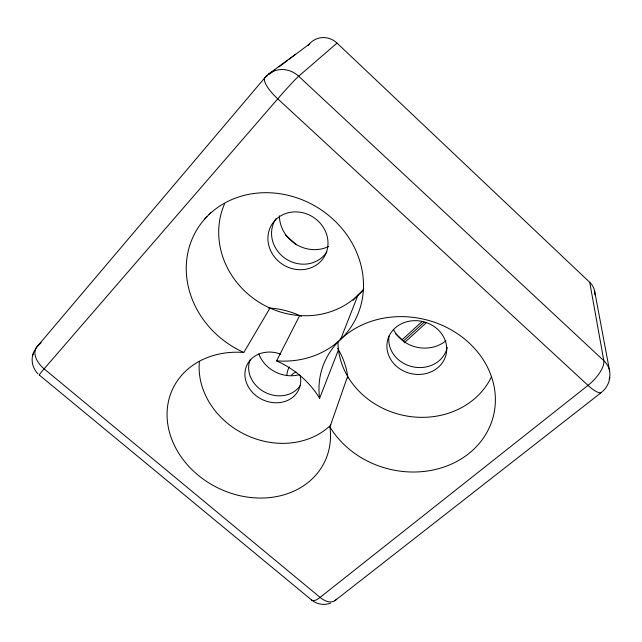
<?xml version="1.0" encoding="UTF-8"?>
<svg xmlns="http://www.w3.org/2000/svg" width="642" height="642" viewBox="0 0 642 642"><rect width="100%" height="100%" fill="white"/><g stroke="black" fill="none" stroke-linecap="round" stroke-linejoin="round"><path stroke-width="0.96" d="M33.472 353.02C30.495 360.034 32.686 368.404 37.902 373.772M609.836 377.287C609.25 382.544 606.754 387.616 602.83 391.179M269.985 308.08L243.816 352.466A84.263 69.986 25.9 0 0 167.321 420.39A84.263 69.986 25.9 0 0 256.985 497.975A84.263 69.986 25.9 0 0 329.94 426.986L347.619 376.324M32.573 355.371L34.516 350.307M299.694 315.567L276.582 360.868A84.263 69.986 25.9 0 1 319.62 398.297L338.47 349.81M340.597 339.385L357.963 295.192M307.975 45.614L309.267 44.097A20.408 19.421 67.4 0 1 337.034 43.102L589.741 282.32A19.461 17.334 -5.4 0 1 594.877 294.758M204.702 219.05L206.868 216.755M209.003 214.492L210.584 212.823M41.12 342.716L37.509 346.166A20.64 16.443 37.7 0 0 35.198 350.139M422.099 321.506L402.197 339.674L395.488 333.663M403.569 340.91L424.161 322.148M404.219 342.844L426.44 322.629M337.034 43.102L298.666 76.221A24.26 0.931 -48.4 0 0 277.761 98.836L44.129 368.853A20.961 0.642 -47.7 0 0 39.652 374.719M334.803 600.751L601.313 392.511M267.722 75.403L265.323 77.209L37.509 346.166A20.68 12.928 36.7 0 0 44.129 368.853L320.085 597.389A19.782 11.468 55.4 0 0 336.472 599.163M269.319 74.199L274.912 69.986M278.909 66.977L287.696 60.356M289.293 59.152L309.267 44.097M268.364 74.255L295.633 54.161M330.598 603.103C324.37 605.575 316.955 604.387 311.779 600.142L39.242 374.984M285.241 234.763L296.411 244.787M594.644 291.179L609.643 371.044M589.741 282.32L603.825 360.708A23.313 20.022 -1.5 0 1 609.162 379.278M602.14 391.54A23.208 6.308 49.3 0 1 588.024 385.393L277.761 98.836A24.5 7.255 42.2 0 1 265.323 77.209A24.589 23.04 57.2 0 1 298.666 76.221L603.825 360.708A22.743 8.916 -45.3 0 1 588.024 385.393L320.085 597.389A19.846 6.3 -53.1 0 1 311.346 599.636M447.201 347.491A29.668 26.41 13.3 0 1 413.424 366.959A29.668 26.41 13.3 0 1 389.012 336.063M326.826 251.825A30.343 27.799 32.6 0 1 285.842 258.822A30.343 27.799 32.6 0 1 276.14 218.497M300.199 385.561A28.28 24.284 26.1 0 1 264.689 392.134A28.28 24.284 26.1 0 1 250.292 359.392M363.797 288.788A82.152 75.09 32.5 0 1 259.793 302.695A82.152 75.09 32.5 0 1 224.74 203.434M330.879 424.972A76.486 65.46 26.1 0 1 245.388 434.698A76.486 65.46 26.1 0 1 199.373 361.759M268.292 307.983A76.486 65.46 26.1 0 1 301.283 316.297M337.62 348.389A76.486 65.46 26.1 0 1 347.82 378.226M243.816 352.466A91.172 81.47 31.5 0 1 210.367 213.321A91.172 81.47 31.5 0 1 355.901 250.661A91.172 81.47 31.5 0 1 276.582 360.868M491.595 376.549A80.314 71.278 13.4 0 1 402.43 415.157A80.314 71.278 13.4 0 1 337.957 342.017M353.124 300.384A80.314 71.278 13.4 0 1 363.019 290.746M319.62 398.297A88.901 76.912 14.4 0 1 431.127 321.193A88.901 76.912 14.4 0 1 476.268 446.768A88.901 76.912 14.4 0 1 329.94 426.986M300.167 375.369A28.665 24.524 26 0 1 273.933 402.711A28.665 24.524 26 0 1 245.132 371.188A28.665 24.524 26 0 1 280.819 354.191M445.997 340.693A32.894 29.62 12.7 0 1 393.698 329.876M328.535 246.52A33.601 31.097 33.2 0 1 279.398 215.808M299.172 374.743A31.418 27.357 26.2 0 1 258.79 353.862M291.444 375.185A46.537 22.807 48.1 0 1 296.018 372.119M286.838 375.337A54.498 26.362 48.1 0 1 289.39 366.943M270.555 250.492A30.792 28.128 32.4 0 0 322.34 259.561A30.792 28.128 32.4 0 0 300.962 212.366A30.792 28.128 32.4 0 0 270.555 250.492M395.624 365.491A30.102 26.699 13.5 0 0 445.7 355.949A30.102 26.699 13.5 0 0 409.09 321.233A30.102 26.699 13.5 0 0 395.624 365.491"/></g></svg>
